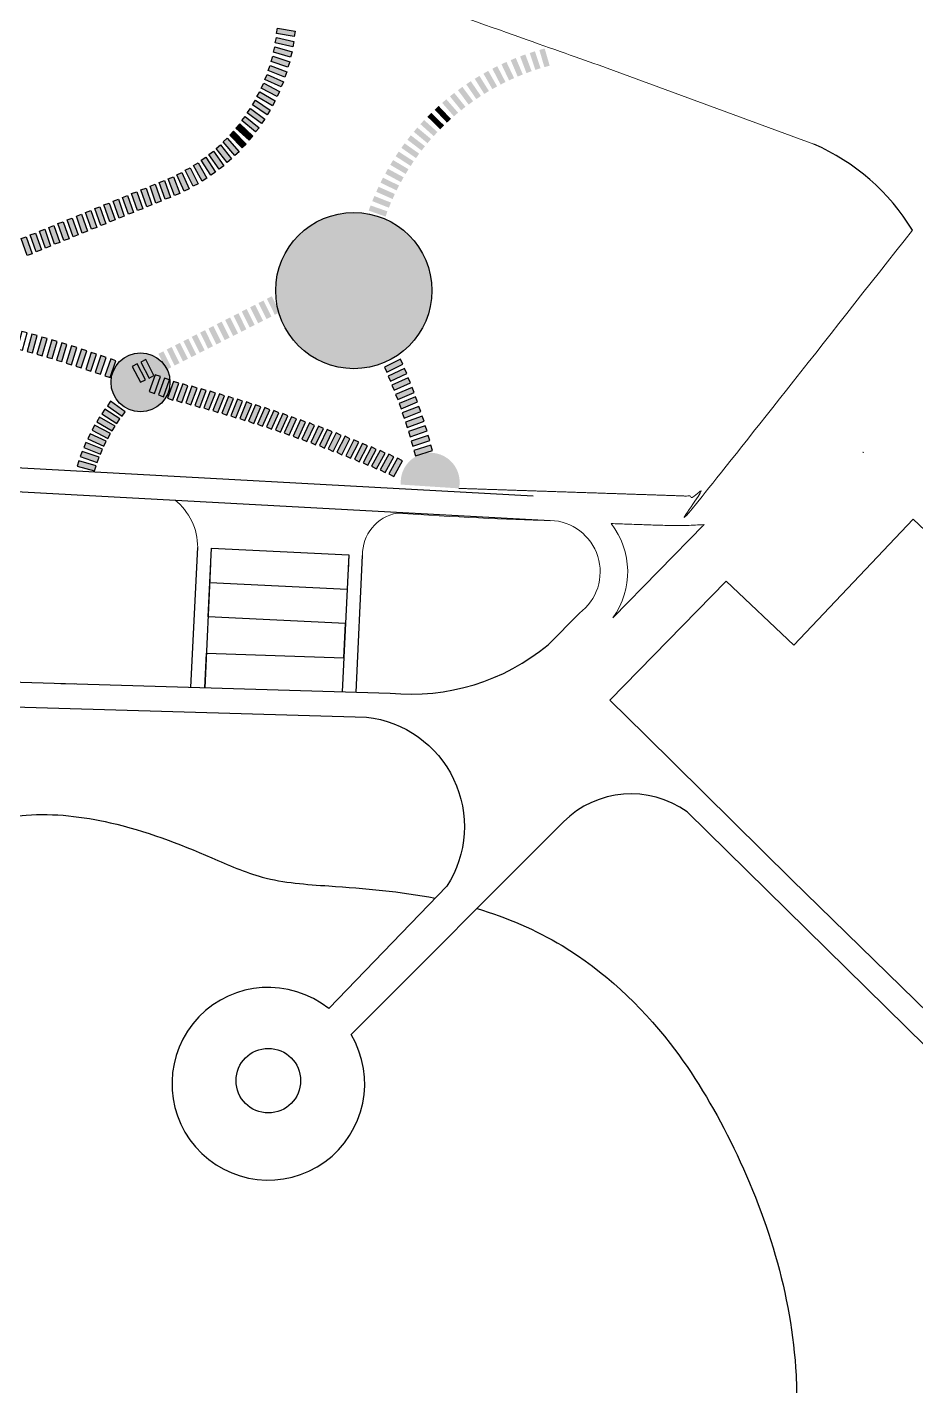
# Model space of a CAD drawing. Header units: millimetres. Extents: x 90409 to 691707, y 23091 to 490317.
# Drawn here: x 230597 to 295169, y 237520 to 336219 of the extents above; entities that cross this region are included whole.
import ezdxf

# ---------------------------------------------------------------- set-up
doc = ezdxf.new("R2010")
doc.units = ezdxf.units.MM
doc.layers.add('ГАЗОН+ТРАТУАР', color=7, linetype='Continuous', lineweight=0)
for name, color, linetype in [('дома', 253, 'Continuous'), ('дороги', 9, 'Continuous'), ('озеро', 253, 'Continuous')]:
    doc.layers.add(name, color=color, linetype=linetype)
doc.layers.add('дорожки', color=252, linetype='Continuous', transparency=0.5)
doc.layers.add('пантон', color=34, linetype='Continuous', transparency=0.2)

# ---------------------------------------------------------------- blocks, each defined once
blk = doc.blocks.new('*U5')
at = {"layer": 'дорожки', "transparency": 33554559}
blk.add_lwpolyline([(400, 4), (0, 0), (11, -1300), (411, -1296)], close=True, dxfattribs=at)
blk = doc.blocks.new('*U6')
at = {"layer": 'дорожки', "color": 0, "linetype": 'ByBlock', "lineweight": -2, "transparency": 16777216}
for p, rotation in [((218591, 314589), 178.9521404017), ((219332, 314572), 178.3460723350755), ((220072, 314538), 176.0471901132295), ((220810, 314481), 175.0555061297709), ((221547, 314411), 174.1030223802936), ((222284, 314329), 173.1866216529818), ((223018, 314235), 172.304372637283), ((223752, 314130), 171.4540791674523), ((224483, 314015), 170.6337763811744), ((225213, 313889), 169.8417486071689), ((225942, 313754), 169.0760828027418), ((226668, 313609), 168.3352574489057), ((227392, 313454), 167.617659980657), ((228115, 313291), 166.9217323042583), ((228835, 313119), 166.2461773477738), ((229554, 312939), 165.5895354334098), ((230270, 312751), 164.9505249306946), ((230984, 312554), 164.3368398636865), ((231697, 312351), 163.7582407753209), ((232407, 312140), 163.2161431126345), ((233115, 311923), 162.7117889366101), ((233821, 311700), 162.2463260975899), ((234526, 311472), 161.8208685756879), ((235229, 311238), 161.4362389618407), ((235930, 311000), 161.093355059717), ((236630, 310758), 160.79305096966)]:
    blk.add_blockref('*U5', p, dxfattribs=dict(at, rotation=rotation))

msp = doc.modelspace()

# ---------------------------------------------------------------- hatches: boundary and pattern name
at = {"layer": 'дорожки', "transparency": 33554559}
h = msp.add_hatch(color=254, dxfattribs=at)
h.dxf.hatch_style = 1
h.paths.add_polyline_path([(250070, 335930), (250003, 335536), (248722, 335755), (248789, 336149)])
h = msp.add_hatch(color=254, dxfattribs=at)
h.dxf.hatch_style = 1
h.paths.add_polyline_path([(249846, 334432), (249738, 334047), (248487, 334398), (248595, 334783)])
h = msp.add_hatch(color=254, dxfattribs=at)
h.dxf.hatch_style = 1
h.paths.add_polyline_path([(249978, 335178), (249890, 334788), (248622, 335073), (248710, 335463)])
h = msp.add_hatch(color=254, dxfattribs=at)
h.dxf.hatch_style = 1
h.paths.add_polyline_path([(268199, 334672), (267815, 334560), (268179, 333312), (268563, 333424)])
h = msp.add_hatch(color=254, dxfattribs=at)
h.dxf.hatch_style = 1
h.paths.add_polyline_path([(249676, 333694), (249548, 333315), (248316, 333731), (248444, 334110)])
h = msp.add_hatch(color=254, dxfattribs=at)
h.dxf.hatch_style = 1
h.paths.add_polyline_path([(265421, 333695), (265060, 333524), (265616, 332349), (265977, 332520)])
h = msp.add_hatch(color=254, dxfattribs=at)
h.dxf.hatch_style = 1
h.paths.add_polyline_path([(266101, 333980), (265733, 333823), (266242, 332627), (266610, 332784)])
h = msp.add_hatch(color=254, dxfattribs=at)
h.dxf.hatch_style = 1
h.paths.add_polyline_path([(266791, 334238), (266417, 334096), (266878, 332881), (267252, 333023)])
h = msp.add_hatch(color=254, dxfattribs=at)
h.dxf.hatch_style = 1
h.paths.add_polyline_path([(267491, 334469), (267112, 334342), (267525, 333109), (267904, 333236)])
h = msp.add_hatch(color=254, dxfattribs=at)
h.dxf.hatch_style = 1
h.paths.add_polyline_path([(249221, 332249), (249054, 331885), (247873, 332427), (248040, 332791)])
h = msp.add_hatch(color=254, dxfattribs=at)
h.dxf.hatch_style = 1
h.paths.add_polyline_path([(249467, 332965), (249320, 332594), (248112, 333073), (248259, 333445)])
h = msp.add_hatch(color=254, dxfattribs=at)
h.dxf.hatch_style = 1
h.paths.add_polyline_path([(263458, 332681), (263119, 332468), (263810, 331367), (264149, 331580)])
h = msp.add_hatch(color=254, dxfattribs=at)
h.dxf.hatch_style = 1
h.paths.add_polyline_path([(264099, 333045), (263752, 332846), (264399, 331718), (264746, 331917)])
h = msp.add_hatch(color=254, dxfattribs=at)
h.dxf.hatch_style = 1
h.paths.add_polyline_path([(264754, 333383), (264399, 333198), (265001, 332045), (265356, 332231)])
h = msp.add_hatch(color=254, dxfattribs=at)
h.dxf.hatch_style = 1
h.paths.add_polyline_path([(248938, 331546), (248752, 331192), (247601, 331795), (247786, 332149)])
h = msp.add_hatch(color=254, dxfattribs=at)
h.dxf.hatch_style = 1
h.paths.add_polyline_path([(262222, 331879), (261901, 331641), (262677, 330597), (262998, 330836)])
h = msp.add_hatch(color=254, dxfattribs=at)
h.dxf.hatch_style = 1
h.paths.add_polyline_path([(262832, 332292), (262502, 332067), (263236, 330994), (263566, 331220)])
h = msp.add_hatch(color=254, dxfattribs=at)
h.dxf.hatch_style = 1
h.paths.add_polyline_path([(248263, 330190), (248042, 329857), (246959, 330577), (247181, 330910)])
h = msp.add_hatch(color=254, dxfattribs=at)
h.dxf.hatch_style = 1
h.paths.add_polyline_path([(248618, 330860), (248414, 330515), (247296, 331178), (247499, 331522)])
h = msp.add_hatch(color=254, dxfattribs=at)
h.dxf.hatch_style = 1
h.paths.add_polyline_path([(261053, 330982), (260751, 330719), (261607, 329740), (261908, 330004)])
h = msp.add_hatch(color=254, dxfattribs=at)
h.dxf.hatch_style = 1
h.paths.add_polyline_path([(261628, 331442), (261317, 331191), (262134, 330180), (262445, 330431)])
h = msp.add_hatch(color=254, dxfattribs=at)
h.dxf.hatch_style = 1
h.paths.add_polyline_path([(247451, 328912), (247196, 328604), (246194, 329432), (246449, 329740)])
h = msp.add_hatch(color=254, dxfattribs=at)
h.dxf.hatch_style = 1
h.paths.add_polyline_path([(247874, 329540), (247635, 329219), (246592, 329994), (246830, 330316)])
h = msp.add_hatch(color=254, dxfattribs=at)
h.dxf.hatch_style = 1
h.paths.add_polyline_path([(259958, 329996), (259679, 329709), (260609, 328802), (260888, 329088)])
h = msp.add_hatch(color=254, dxfattribs=at)
h.dxf.hatch_style = 1
h.paths.add_polyline_path([(260496, 330500), (260205, 330225), (261099, 329281), (261389, 329556)])
h = msp.add_hatch(color=254, dxfattribs=at)
h.dxf.hatch_style = 1
h.paths.add_polyline_path([(246996, 328306), (246725, 328012), (245768, 328891), (246039, 329186)])
h = msp.add_hatch(color=254, dxfattribs=at)
h.dxf.hatch_style = 1
h.paths.add_polyline_path([(258945, 328926), (258689, 328618), (259688, 327787), (259944, 328094)])
h = msp.add_hatch(color=254, dxfattribs=at)
h.dxf.hatch_style = 1
h.paths.add_polyline_path([(259441, 329471), (259173, 329174), (260139, 328303), (260406, 328600)])
h = msp.add_hatch(color=254, dxfattribs=at)
h.dxf.hatch_style = 1
h.paths.add_polyline_path([(245994, 327170), (245694, 326905), (244834, 327880), (245134, 328145)])
h = msp.add_hatch(color=254, dxfattribs=at)
h.dxf.hatch_style = 1
h.paths.add_polyline_path([(246510, 327725), (246224, 327445), (245314, 328373), (245600, 328653)])
h = msp.add_hatch(color=254, dxfattribs=at)
h.dxf.hatch_style = 1
h.paths.add_polyline_path([(258019, 327779), (257788, 327453), (258850, 326703), (259081, 327029)])
h = msp.add_hatch(color=254, dxfattribs=at)
h.dxf.hatch_style = 1
h.paths.add_polyline_path([(258471, 328362), (258227, 328044), (259259, 327253), (259502, 327570)])
h = msp.add_hatch(color=254, dxfattribs=at)
h.dxf.hatch_style = 1
h.paths.add_polyline_path([(244283, 325677), (243946, 325462), (243248, 326559), (243586, 326773)])
h = msp.add_hatch(color=254, dxfattribs=at)
h.dxf.hatch_style = 1
h.paths.add_polyline_path([(244879, 326144), (244554, 325912), (243800, 326971), (244125, 327203)])
h = msp.add_hatch(color=254, dxfattribs=at)
h.dxf.hatch_style = 1
h.paths.add_polyline_path([(245450, 326643), (245137, 326394), (244329, 327412), (244642, 327661)])
h = msp.add_hatch(color=254, dxfattribs=at)
h.dxf.hatch_style = 1
h.paths.add_polyline_path([(257591, 327179), (257373, 326844), (258464, 326136), (258682, 326472)])
h = msp.add_hatch(color=254, dxfattribs=at)
h.dxf.hatch_style = 1
h.paths.add_polyline_path([(243022, 324837), (242664, 324659), (242085, 325823), (242443, 326001)])
h = msp.add_hatch(color=254, dxfattribs=at)
h.dxf.hatch_style = 1
h.paths.add_polyline_path([(243664, 325241), (243316, 325044), (242676, 326176), (243024, 326372)])
h = msp.add_hatch(color=254, dxfattribs=at)
h.dxf.hatch_style = 1
h.paths.add_polyline_path([(256808, 325931), (256617, 325580), (257760, 324961), (257951, 325312)])
h = msp.add_hatch(color=254, dxfattribs=at)
h.dxf.hatch_style = 1
h.paths.add_polyline_path([(257187, 326563), (256983, 326219), (258101, 325555), (258305, 325899)])
h = msp.add_hatch(color=254, dxfattribs=at)
h.dxf.hatch_style = 1
h.paths.add_polyline_path([(240334, 323576), (239957, 323443), (239525, 324670), (239902, 324803)])
h = msp.add_hatch(color=254, dxfattribs=at)
h.dxf.hatch_style = 1
h.paths.add_polyline_path([(241003, 323849), (240626, 323716), (240194, 324942), (240571, 325075)])
h = msp.add_hatch(color=254, dxfattribs=at)
h.dxf.hatch_style = 1
h.paths.add_polyline_path([(241681, 324134), (241306, 323994), (240851, 325212), (241226, 325352)])
h = msp.add_hatch(color=254, dxfattribs=at)
h.dxf.hatch_style = 1
h.paths.add_polyline_path([(242361, 324468), (241994, 324309), (241476, 325501), (241843, 325661)])
h = msp.add_hatch(color=254, dxfattribs=at)
h.dxf.hatch_style = 1
h.paths.add_polyline_path([(256454, 325285), (256277, 324926), (257444, 324353), (257620, 324712)])
h = msp.add_hatch(color=254, dxfattribs=at)
h.dxf.hatch_style = 1
h.paths.add_polyline_path([(238326, 322760), (237949, 322627), (237517, 323853), (237894, 323986)])
h = msp.add_hatch(color=254, dxfattribs=at)
h.dxf.hatch_style = 1
h.paths.add_polyline_path([(238996, 323032), (238618, 322899), (238186, 324125), (238563, 324258)])
h = msp.add_hatch(color=254, dxfattribs=at)
h.dxf.hatch_style = 1
h.paths.add_polyline_path([(239665, 323304), (239288, 323171), (238855, 324397), (239233, 324530)])
h = msp.add_hatch(color=254, dxfattribs=at)
h.dxf.hatch_style = 1
h.paths.add_polyline_path([(255824, 323953), (255676, 323581), (256884, 323102), (257032, 323474)])
h = msp.add_hatch(color=254, dxfattribs=at)
h.dxf.hatch_style = 1
h.paths.add_polyline_path([(256125, 324625), (255963, 324260), (257152, 323733), (257314, 324098)])
h = msp.add_hatch(color=254, dxfattribs=at)
h.dxf.hatch_style = 1
h.paths.add_polyline_path([(235649, 321671), (235272, 321538), (234840, 322764), (235217, 322897)])
h = msp.add_hatch(color=254, dxfattribs=at)
h.dxf.hatch_style = 1
h.paths.add_polyline_path([(236318, 321943), (235941, 321810), (235509, 323036), (235886, 323169)])
h = msp.add_hatch(color=254, dxfattribs=at)
h.dxf.hatch_style = 1
h.paths.add_polyline_path([(236988, 322215), (236610, 322082), (236178, 323308), (236555, 323441)])
h = msp.add_hatch(color=254, dxfattribs=at)
h.dxf.hatch_style = 1
h.paths.add_polyline_path([(237657, 322487), (237280, 322354), (236847, 323580), (237225, 323713)])
at = {"layer": 'дорожки', "transparency": 33554687}
h = msp.add_hatch(color=254, dxfattribs=at)
h.dxf.hatch_style = 1
edge = h.paths.add_edge_path()
edge.add_arc((254330, 317082), 5674, 0, 360)
at = {"layer": 'дорожки', "transparency": 33554559}
h = msp.add_hatch(color=254, dxfattribs=at)
h.dxf.hatch_style = 1
h.paths.add_polyline_path([(255548, 323269), (255416, 322892), (256642, 322461), (256775, 322838)])
h = msp.add_hatch(color=254, dxfattribs=at)
h.dxf.hatch_style = 1
h.paths.add_polyline_path([(232972, 320581), (232595, 320448), (232162, 321674), (232540, 321807)])
h = msp.add_hatch(color=254, dxfattribs=at)
h.dxf.hatch_style = 1
h.paths.add_polyline_path([(233641, 320854), (233264, 320721), (232832, 321947), (233209, 322080)])
h = msp.add_hatch(color=254, dxfattribs=at)
h.dxf.hatch_style = 1
h.paths.add_polyline_path([(234310, 321126), (233933, 320993), (233501, 322219), (233878, 322352)])
h = msp.add_hatch(color=254, dxfattribs=at)
h.dxf.hatch_style = 1
h.paths.add_polyline_path([(234980, 321398), (234602, 321265), (234170, 322491), (234547, 322624)])
h = msp.add_hatch(color=254, dxfattribs=at)
h.dxf.hatch_style = 1
h.paths.add_polyline_path([(255080, 321872), (254978, 321486), (256234, 321153), (256337, 321539)])
h = msp.add_hatch(color=254, dxfattribs=at)
h.dxf.hatch_style = 1
h.paths.add_polyline_path([(255301, 322575), (255183, 322193), (256425, 321811), (256543, 322193)])
h = msp.add_hatch(color=254, dxfattribs=at)
h.dxf.hatch_style = 1
h.paths.add_polyline_path([(230964, 319765), (230587, 319632), (230154, 320858), (230532, 320991)])
h = msp.add_hatch(color=254, dxfattribs=at)
h.dxf.hatch_style = 1
h.paths.add_polyline_path([(231633, 320037), (231256, 319904), (230824, 321130), (231201, 321263)])
h = msp.add_hatch(color=254, dxfattribs=at)
h.dxf.hatch_style = 1
h.paths.add_polyline_path([(232302, 320309), (231925, 320176), (231493, 321402), (231870, 321535)])
h = msp.add_hatch(color=254, dxfattribs=at)
h.dxf.hatch_style = 1
h.paths.add_polyline_path([(254888, 321161), (254801, 320770), (256070, 320487), (256157, 320878)])
h = msp.add_hatch(color=254, dxfattribs=at)
h.dxf.hatch_style = 1
h.paths.add_polyline_path([(254734, 320008), (254806, 320402), (256085, 320166), (256012, 319773)])
h = msp.add_hatch(color=254, dxfattribs=at)
h.dxf.hatch_style = 1
h.paths.add_polyline_path([(254551, 318509), (254592, 318907), (255885, 318774), (255845, 318376)])
h = msp.add_hatch(color=254, dxfattribs=at)
h.dxf.hatch_style = 1
h.paths.add_polyline_path([(254628, 319260), (254684, 319656), (255971, 319472), (255915, 319076)])
h = msp.add_hatch(color=254, dxfattribs=at)
h.dxf.hatch_style = 1
h.paths.add_polyline_path([(254505, 317755), (254530, 318154), (255827, 318073), (255803, 317674)])
h = msp.add_hatch(color=254, dxfattribs=at)
h.dxf.hatch_style = 1
h.paths.add_polyline_path([(254489, 316999), (254498, 317399), (255798, 317370), (255789, 316970)])
h = msp.add_hatch(color=254, dxfattribs=at)
h.dxf.hatch_style = 1
h.paths.add_polyline_path([(247159, 316052), (246800, 315874), (247379, 314710), (247737, 314888)])
h = msp.add_hatch(color=254, dxfattribs=at)
h.dxf.hatch_style = 1
h.paths.add_polyline_path([(247765, 316360), (247407, 316182), (247985, 315018), (248343, 315196)])
h = msp.add_hatch(color=254, dxfattribs=at)
h.dxf.hatch_style = 1
h.paths.add_polyline_path([(248371, 316667), (248013, 316489), (248591, 315325), (248950, 315503)])
h = msp.add_hatch(color=254, dxfattribs=at)
h.dxf.hatch_style = 1
h.paths.add_polyline_path([(254503, 316244), (254496, 316644), (255796, 316667), (255803, 316267)])
h = msp.add_hatch(color=254, dxfattribs=at)
h.dxf.hatch_style = 1
h.paths.add_polyline_path([(254547, 315490), (254524, 315889), (255822, 315964), (255845, 315565)])
h = msp.add_hatch(color=254, dxfattribs=at)
h.dxf.hatch_style = 1
h.paths.add_polyline_path([(245340, 315130), (244981, 314952), (245560, 313788), (245918, 313966)])
h = msp.add_hatch(color=254, dxfattribs=at)
h.dxf.hatch_style = 1
h.paths.add_polyline_path([(245946, 315438), (245588, 315260), (246166, 314095), (246524, 314273)])
h = msp.add_hatch(color=254, dxfattribs=at)
h.dxf.hatch_style = 1
h.paths.add_polyline_path([(246552, 315745), (246194, 315567), (246772, 314403), (247131, 314581)])
h = msp.add_hatch(color=254, dxfattribs=at)
h.dxf.hatch_style = 1
h.paths.add_polyline_path([(254621, 314738), (254582, 315136), (255876, 315263), (255915, 314864)])
h = msp.add_hatch(color=254, dxfattribs=at)
h.dxf.hatch_style = 1
h.paths.add_polyline_path([(230598, 312659), (230984, 312554), (231324, 313809), (230938, 313914)])
h = msp.add_hatch(color=254, dxfattribs=at)
h.dxf.hatch_style = 1
h.paths.add_polyline_path([(242914, 313901), (242556, 313723), (243134, 312559), (243493, 312737)])
h = msp.add_hatch(color=254, dxfattribs=at)
h.dxf.hatch_style = 1
h.paths.add_polyline_path([(243521, 314208), (243162, 314030), (243741, 312866), (244099, 313044)])
h = msp.add_hatch(color=254, dxfattribs=at)
h.dxf.hatch_style = 1
h.paths.add_polyline_path([(244127, 314516), (243769, 314338), (244347, 313173), (244705, 313351)])
h = msp.add_hatch(color=254, dxfattribs=at)
h.dxf.hatch_style = 1
h.paths.add_polyline_path([(244733, 314823), (244375, 314645), (244953, 313481), (245312, 313659)])
h = msp.add_hatch(color=254, dxfattribs=at)
h.dxf.hatch_style = 1
h.paths.add_polyline_path([(254725, 313990), (254671, 314386), (255958, 314564), (256013, 314168)])
h = msp.add_hatch(color=254, dxfattribs=at)
h.dxf.hatch_style = 1
h.paths.add_polyline_path([(254859, 313246), (254789, 313640), (256068, 313869), (256139, 313475)])
h = msp.add_hatch(color=254, dxfattribs=at)
h.dxf.hatch_style = 1
h.paths.add_polyline_path([(231312, 312459), (231697, 312351), (232049, 313602), (231664, 313711)])
h = msp.add_hatch(color=254, dxfattribs=at)
h.dxf.hatch_style = 1
h.paths.add_polyline_path([(232023, 312252), (232407, 312140), (232771, 313388), (232387, 313500)])
h = msp.add_hatch(color=254, dxfattribs=at)
h.dxf.hatch_style = 1
h.paths.add_polyline_path([(232732, 312039), (233115, 311923), (233490, 313168), (233107, 313283)])
h = msp.add_hatch(color=254, dxfattribs=at)
h.dxf.hatch_style = 1
h.paths.add_polyline_path([(233439, 311819), (233821, 311700), (234207, 312942), (233825, 313060)])
h = msp.add_hatch(color=254, dxfattribs=at)
h.dxf.hatch_style = 1
h.paths.add_polyline_path([(241095, 312979), (240737, 312801), (241315, 311636), (241673, 311814)])
h = msp.add_hatch(color=254, dxfattribs=at)
h.dxf.hatch_style = 1
h.paths.add_polyline_path([(241701, 313286), (241343, 313108), (241922, 311944), (242280, 312122)])
h = msp.add_hatch(color=254, dxfattribs=at)
h.dxf.hatch_style = 1
h.paths.add_polyline_path([(242308, 313593), (241950, 313415), (242528, 312251), (242886, 312429)])
h = msp.add_hatch(color=254, dxfattribs=at)
h.dxf.hatch_style = 1
h.paths.add_polyline_path([(255023, 312509), (254937, 312899), (256206, 313179), (256292, 312789)])
h = msp.add_hatch(color=254, dxfattribs=at)
h.dxf.hatch_style = 1
h.paths.add_polyline_path([(234145, 311593), (234526, 311472), (234921, 312710), (234539, 312832)])
h = msp.add_hatch(color=254, dxfattribs=at)
h.dxf.hatch_style = 1
h.paths.add_polyline_path([(234849, 311362), (235229, 311238), (235632, 312474), (235252, 312598)])
h = msp.add_hatch(color=254, dxfattribs=at)
h.dxf.hatch_style = 1
h.paths.add_polyline_path([(235551, 311126), (235930, 311000), (236341, 312234), (235961, 312360)])
h = msp.add_hatch(color=254, dxfattribs=at)
h.dxf.hatch_style = 1
h.paths.add_polyline_path([(236252, 310889), (236632, 310763), (237042, 311996), (236663, 312122)])
at = {"layer": 'дорожки', "transparency": 33554687}
h = msp.add_hatch(color=254, dxfattribs=at)
h.dxf.hatch_style = 1
edge = h.paths.add_edge_path()
edge.add_arc((238833, 310424), 2142, 0, 360)
at = {"layer": 'дорожки', "transparency": 33554559}
h = msp.add_hatch(color=254, dxfattribs=at)
h.dxf.hatch_style = 1
h.paths.add_polyline_path([(239214, 312069), (238859, 311886), (239456, 310731), (239811, 310915)])
h = msp.add_hatch(color=254, dxfattribs=at)
h.dxf.hatch_style = 1
h.paths.add_polyline_path([(240489, 312671), (240131, 312493), (240709, 311329), (241067, 311507)])
h = msp.add_hatch(color=254, dxfattribs=at)
h.dxf.hatch_style = 1
h.paths.add_polyline_path([(255215, 311778), (255114, 312165), (256371, 312495), (256473, 312109)])
h = msp.add_hatch(color=254, dxfattribs=at)
h.dxf.hatch_style = 1
h.paths.add_polyline_path([(256552, 311522), (256728, 311162), (257896, 311732), (257721, 312092)])
h = msp.add_hatch(color=254, dxfattribs=at)
h.dxf.hatch_style = 1
h.paths.add_polyline_path([(238581, 311761), (238227, 311574), (238833, 310424), (239187, 310611)])
h = msp.add_hatch(color=254, dxfattribs=at)
h.dxf.hatch_style = 1
h.paths.add_polyline_path([(256835, 310866), (257004, 310503), (258182, 311054), (258012, 311416)])
h = msp.add_hatch(color=254, dxfattribs=at)
h.dxf.hatch_style = 1
h.paths.add_polyline_path([(240947, 310592), (240570, 310726), (240134, 309502), (240511, 309368)])
h = msp.add_hatch(color=254, dxfattribs=at)
h.dxf.hatch_style = 1
h.paths.add_polyline_path([(241615, 310348), (241238, 310482), (240801, 309258), (241178, 309123)])
h = msp.add_hatch(color=254, dxfattribs=at)
h.dxf.hatch_style = 1
h.paths.add_polyline_path([(242281, 310175), (241906, 310312), (241460, 309090), (241836, 308953)])
h = msp.add_hatch(color=254, dxfattribs=at)
h.dxf.hatch_style = 1
h.paths.add_polyline_path([(242947, 309997), (242572, 310137), (242118, 308918), (242493, 308779)])
h = msp.add_hatch(color=254, dxfattribs=at)
h.dxf.hatch_style = 1
h.paths.add_polyline_path([(243611, 309816), (243237, 309957), (242775, 308742), (243149, 308600)])
h = msp.add_hatch(color=254, dxfattribs=at)
h.dxf.hatch_style = 1
h.paths.add_polyline_path([(257106, 310205), (257269, 309839), (258456, 310370), (258293, 310735)])
h = msp.add_hatch(color=254, dxfattribs=at)
h.dxf.hatch_style = 1
h.paths.add_polyline_path([(257366, 309539), (257524, 309171), (258719, 309682), (258562, 310050)])
h = msp.add_hatch(color=254, dxfattribs=at)
h.dxf.hatch_style = 1
h.paths.add_polyline_path([(236663, 309041), (236431, 308715), (237489, 307961), (237722, 308286)])
h = msp.add_hatch(color=254, dxfattribs=at)
h.dxf.hatch_style = 1
h.paths.add_polyline_path([(244273, 309629), (243900, 309774), (243431, 308561), (243804, 308417)])
h = msp.add_hatch(color=254, dxfattribs=at)
h.dxf.hatch_style = 1
h.paths.add_polyline_path([(244935, 309439), (244563, 309586), (244086, 308376), (244458, 308230)])
h = msp.add_hatch(color=254, dxfattribs=at)
h.dxf.hatch_style = 1
h.paths.add_polyline_path([(245595, 309244), (245224, 309393), (244739, 308187), (245110, 308038)])
h = msp.add_hatch(color=254, dxfattribs=at)
h.dxf.hatch_style = 1
h.paths.add_polyline_path([(246254, 309045), (245884, 309196), (245391, 307994), (245761, 307842)])
h = msp.add_hatch(color=254, dxfattribs=at)
h.dxf.hatch_style = 1
h.paths.add_polyline_path([(246912, 308841), (246543, 308995), (246042, 307796), (246411, 307641)])
h = msp.add_hatch(color=254, dxfattribs=at)
h.dxf.hatch_style = 1
h.paths.add_polyline_path([(257616, 308869), (257767, 308499), (258970, 308990), (258819, 309360)])
h = msp.add_hatch(color=254, dxfattribs=at)
h.dxf.hatch_style = 1
h.paths.add_polyline_path([(236246, 308479), (236030, 308142), (237123, 307439), (237340, 307775)])
h = msp.add_hatch(color=254, dxfattribs=at)
h.dxf.hatch_style = 1
h.paths.add_polyline_path([(247568, 308633), (247200, 308790), (246691, 307593), (247059, 307437)])
h = msp.add_hatch(color=254, dxfattribs=at)
h.dxf.hatch_style = 1
h.paths.add_polyline_path([(248223, 308421), (247856, 308580), (247339, 307387), (247706, 307228)])
h = msp.add_hatch(color=254, dxfattribs=at)
h.dxf.hatch_style = 1
h.paths.add_polyline_path([(248877, 308204), (248511, 308366), (247986, 307176), (248352, 307015)])
h = msp.add_hatch(color=254, dxfattribs=at)
h.dxf.hatch_style = 1
h.paths.add_polyline_path([(249529, 307983), (249164, 308147), (248631, 306961), (248996, 306797)])
h = msp.add_hatch(color=254, dxfattribs=at)
h.dxf.hatch_style = 1
h.paths.add_polyline_path([(257854, 308196), (257999, 307823), (259210, 308294), (259066, 308666)])
h = msp.add_hatch(color=254, dxfattribs=at)
h.dxf.hatch_style = 1
h.paths.add_polyline_path([(258081, 307518), (258219, 307143), (259439, 307593), (259300, 307969)])
h = msp.add_hatch(color=254, dxfattribs=at)
h.dxf.hatch_style = 1
h.paths.add_polyline_path([(235495, 307297), (235312, 306941), (236468, 306346), (236651, 306701)])
h = msp.add_hatch(color=254, dxfattribs=at)
h.dxf.hatch_style = 1
h.paths.add_polyline_path([(235857, 307897), (235657, 307550), (236782, 306900), (236982, 307246)])
h = msp.add_hatch(color=254, dxfattribs=at)
h.dxf.hatch_style = 1
h.paths.add_polyline_path([(250179, 307758), (249816, 307924), (249275, 306742), (249639, 306576)])
h = msp.add_hatch(color=254, dxfattribs=at)
h.dxf.hatch_style = 1
h.paths.add_polyline_path([(250829, 307528), (250466, 307697), (249918, 306518), (250280, 306350)])
h = msp.add_hatch(color=254, dxfattribs=at)
h.dxf.hatch_style = 1
h.paths.add_polyline_path([(251476, 307294), (251115, 307466), (250558, 306290), (250920, 306119)])
h = msp.add_hatch(color=254, dxfattribs=at)
h.dxf.hatch_style = 1
h.paths.add_polyline_path([(252122, 307056), (251762, 307230), (251198, 306058), (251558, 305885)])
h = msp.add_hatch(color=254, dxfattribs=at)
h.dxf.hatch_style = 1
h.paths.add_polyline_path([(252767, 306814), (252407, 306990), (251836, 305822), (252195, 305646)])
h = msp.add_hatch(color=254, dxfattribs=at)
h.dxf.hatch_style = 1
h.paths.add_polyline_path([(258296, 306837), (258428, 306459), (259655, 306889), (259523, 307267)])
h = msp.add_hatch(color=254, dxfattribs=at)
h.dxf.hatch_style = 1
h.paths.add_polyline_path([(234861, 306049), (234712, 305677), (235920, 305195), (236068, 305566)])
h = msp.add_hatch(color=254, dxfattribs=at)
h.dxf.hatch_style = 1
h.paths.add_polyline_path([(235163, 306680), (234997, 306317), (236180, 305777), (236346, 306141)])
h = msp.add_hatch(color=254, dxfattribs=at)
h.dxf.hatch_style = 1
h.paths.add_polyline_path([(253409, 306567), (253051, 306746), (252472, 305582), (252830, 305403)])
h = msp.add_hatch(color=254, dxfattribs=at)
h.dxf.hatch_style = 1
h.paths.add_polyline_path([(254050, 306316), (253694, 306497), (253107, 305337), (253463, 305156)])
h = msp.add_hatch(color=254, dxfattribs=at)
h.dxf.hatch_style = 1
h.paths.add_polyline_path([(254690, 306061), (254334, 306244), (253740, 305088), (254095, 304905)])
h = msp.add_hatch(color=254, dxfattribs=at)
h.dxf.hatch_style = 1
h.paths.add_polyline_path([(255328, 305802), (254973, 305987), (254371, 304835), (254725, 304650)])
h = msp.add_hatch(color=254, dxfattribs=at)
h.dxf.hatch_style = 1
h.paths.add_polyline_path([(258500, 306152), (258626, 305772), (259860, 306182), (259734, 306562)])
h = msp.add_hatch(color=254, dxfattribs=at)
h.dxf.hatch_style = 1
h.paths.add_polyline_path([(234589, 305403), (234459, 305025), (235687, 304601), (235818, 304979)])
h = msp.add_hatch(color=254, dxfattribs=at)
h.dxf.hatch_style = 1
h.paths.add_polyline_path([(255964, 305538), (255611, 305726), (255001, 304578), (255354, 304390)])
h = msp.add_hatch(color=254, dxfattribs=at)
h.dxf.hatch_style = 1
h.paths.add_polyline_path([(256598, 305271), (256246, 305461), (255629, 304317), (255981, 304127)])
h = msp.add_hatch(color=254, dxfattribs=at)
h.dxf.hatch_style = 1
h.paths.add_polyline_path([(257231, 304999), (256880, 305191), (256255, 304051), (256606, 303859)])
at = {"layer": 'дорожки', "transparency": 33554687}
h = msp.add_hatch(color=254, dxfattribs=at)
h.dxf.hatch_style = 1
edge = h.paths.add_edge_path()
edge.add_spline(control_points=[(257747, 302991), (259040, 302905), (260438, 302813), (261960, 302714)], knot_values=[70635.129434, 70635.129434, 70635.129434, 70635.129434, 72845.562318, 72845.562318, 72845.562318, 72845.562318], degree=3, periodic=0)
edge.add_spline(control_points=[(261960, 302714), (261965, 302714), (261970, 302713), (261975, 302713)], knot_values=[0, 0, 0, 0, 15.680935, 15.680935, 15.680935, 15.680935], degree=3, periodic=0)
edge.add_arc((259882, 303163), 2142, 347.87349, 544.61606)
at = {"layer": 'дорожки', "transparency": 33554559}
h = msp.add_hatch(color=254, dxfattribs=at)
h.dxf.hatch_style = 1
h.paths.add_polyline_path([(258693, 305464), (258813, 305082), (260053, 305471), (259933, 305853)])
h = msp.add_hatch(color=254, dxfattribs=at)
h.dxf.hatch_style = 1
h.paths.add_polyline_path([(234345, 304704), (234241, 304318), (235495, 303978), (235600, 304364)])
h = msp.add_hatch(color=254, dxfattribs=at)
h.dxf.hatch_style = 1
h.paths.add_polyline_path([(257861, 304723), (257512, 304917), (256879, 303781), (257229, 303587)])

# ---------------------------------------------------------------- linework, layer by layer
at = {"transparency": 33554559}
for p, q in [((242497, 288267), (242987, 298419)), ((243865, 295874), (243985, 298371)), ((243985, 298371), (253972, 297890)), ((243930, 297227), (243497, 288237)), ((253972, 297890), (253492, 287940)), ((254492, 287911), (254971, 297842)), ((243745, 293377), (243865, 295874)), ((243865, 295874), (253852, 295393)), ((243865, 295874), (253852, 295393)), ((253731, 292896), (243745, 293377)), ((243617, 290734), (253611, 290399))]:
    msp.add_line(p, q, dxfattribs=at)
at = {"color": 250}
for points in [[(312106, 248969), (330049, 266972), (318386, 278597), (322552, 283486), (311620, 292801), (307817, 288337), (294974, 300487), (286305, 291324), (281396, 295969), (272944, 287329)], [(279795, 300093), (273163, 293313)], [(272944, 287329), (275518, 284799), (286127, 274309), (286127, 274309), (312106, 248969)]]:
    msp.add_lwpolyline(points, dxfattribs=at)
at = {"layer": 'ГАЗОН+ТРАТУАР', "transparency": 33554559}
msp.add_line((272746, 333247), (287757, 327719), dxfattribs=at)
for centre, radius, start, end in [((238615, 298448), 4372, 359.62293, 51.53651), ((257998, 297930), 3029, 99.49834, 181.66207), ((268489, 296649), 3743, 306.75333, 88.18522), ((268489, 296649), 5743, 324.48154, 37.6702)]:
    msp.add_arc(centre, radius, start, end, dxfattribs=at)
at = {"layer": 'ГАЗОН+ТРАТУАР'}
msp.add_open_spline([(213041, 333330), (219693, 336461), (228026, 340099), (237165, 343463), (239097, 344209), (241472, 345165), (244214, 345229), (245381, 344088), (245924, 343677), (251190, 340627)], degree=3, knots=[106736.631051, 106736.631051, 106736.631051, 106736.631051, 133028.354001, 134158.678179, 135961.822497, 139223.682695, 141974.031432, 143374.402725, 143998.997221, 143998.997221, 143998.997221, 143998.997221], dxfattribs=at)
msp.add_open_spline([(256915, 338840), (265791, 335709), (269263, 334465), (272746, 333247)], degree=3, dxfattribs=at)
at = {"layer": 'ГАЗОН+ТРАТУАР', "transparency": 33554559}
msp.add_rational_spline([(261960, 302714), (267943, 302514), (273927, 302313), (279910, 302113), (284017, 301787), (287984, 302899), (291323, 305311), (295351, 309805), (296663, 315697), (294923, 321476)], [1, 1, 1, 1, 0.959050064285, 0.959050064285, 1, 0.914655596609, 0.914655596609, 1], degree=3, knots=[0, 0, 0, 0, 17960.883712, 17960.883712, 17960.883712, 17961.58835, 17961.58835, 17961.58835, 17962.611464, 17962.611464, 17962.611464, 17962.611464], dxfattribs=at)
msp.add_open_spline([(257498, 300917), (261628, 300641), (265387, 300444), (268607, 300390)], degree=3, dxfattribs=at)
msp.add_open_spline([(273034, 300159), (273403, 300144), (273771, 300131), (274267, 300113), (274394, 300109), (274776, 300095), (275031, 300087), (275372, 300076), (275459, 300073), (275717, 300065), (275889, 300059), (276079, 300053), (276097, 300053), (276129, 300052), (276143, 300051), (276171, 300050), (276185, 300050), (276227, 300049), (276255, 300048), (276339, 300045), (276395, 300044), (276565, 300039), (276678, 300036), (276981, 300028), (277172, 300024), (277557, 300019), (277752, 300017), (278145, 300018), (278343, 300021), (278744, 300030), (278947, 300038), (279356, 300059), (279562, 300073), (279779, 300091), (279787, 300092), (279795, 300093)], degree=3, knots=[89169.232148, 89169.232148, 89169.232148, 89169.232148, 90271.647735, 90271.647735, 90653.066787, 90653.066787, 91415.904891, 91415.904891, 91673.580785, 91673.580785, 92188.932574, 92188.932574, 92242.39904, 92242.39904, 92284.112691, 92284.112691, 92325.826342, 92325.826342, 92409.253643, 92409.253643, 92576.108246, 92576.108246, 92909.817452, 92909.817452, 93461.065678, 93461.065678, 94012.313903, 94012.313903, 94563.562129, 94563.562129, 95114.810354, 95114.810354, 95666.05858, 95666.05858, 95688.310978, 95688.310978, 95688.310978, 95688.310978], dxfattribs=at)
at = {"layer": 'дома', "transparency": 33554559}
for p, q in [((253972, 297890), (253917, 296746)), ((253611, 290399), (253731, 292896)), ((243497, 288237), (243617, 290734)), ((233053, 288547), (234053, 288517))]:
    msp.add_line(p, q, dxfattribs=at)
msp.add_arc((281613, 313434), 15550, 31.14117, 66.72738, dxfattribs=at)
at = {"layer": 'дороги', "color": 250}
msp.add_arc((294936, 301893), 4973, 136.00705, 136.58725, dxfattribs=at)
at = {"layer": 'дорожки', "transparency": 33554559}
for p, q in [((209073, 305346), (267362, 302180)), ((210318, 303556), (268607, 300390)), ((210318, 303556), (268607, 300390))]:
    msp.add_line(p, q, dxfattribs=at)
for points in [[(250070, 335930), (250003, 335536), (248722, 335755), (248789, 336149)], [(249846, 334432), (249738, 334047), (248487, 334398), (248595, 334783)], [(249978, 335178), (249890, 334788), (248622, 335073), (248710, 335463)], [(249676, 333694), (249548, 333315), (248316, 333731), (248444, 334110)], [(249221, 332249), (249054, 331885), (247873, 332427), (248040, 332791)], [(249467, 332965), (249320, 332594), (248112, 333073), (248259, 333445)], [(248938, 331546), (248752, 331192), (247601, 331795), (247786, 332149)], [(248263, 330190), (248042, 329857), (246959, 330577), (247181, 330910)], [(248618, 330860), (248414, 330515), (247296, 331178), (247499, 331522)], [(247451, 328912), (247196, 328604), (246194, 329432), (246449, 329740)], [(247874, 329540), (247635, 329219), (246592, 329994), (246830, 330316)], [(246996, 328306), (246725, 328012), (245768, 328891), (246039, 329186)], [(245994, 327170), (245694, 326905), (244834, 327880), (245134, 328145)], [(246510, 327725), (246224, 327445), (245314, 328373), (245600, 328653)], [(244283, 325677), (243946, 325462), (243248, 326559), (243586, 326773)], [(244879, 326144), (244554, 325912), (243800, 326971), (244125, 327203)], [(245450, 326643), (245137, 326394), (244329, 327412), (244642, 327661)], [(243022, 324837), (242664, 324659), (242085, 325823), (242443, 326001)], [(243664, 325241), (243316, 325044), (242676, 326176), (243024, 326372)], [(240334, 323576), (239957, 323443), (239525, 324670), (239902, 324803)], [(241003, 323849), (240626, 323716), (240194, 324942), (240571, 325075)], [(241681, 324134), (241306, 323994), (240851, 325212), (241226, 325352)], [(242361, 324468), (241994, 324309), (241476, 325501), (241843, 325661)], [(238326, 322760), (237949, 322627), (237517, 323853), (237894, 323986)], [(238996, 323032), (238618, 322899), (238186, 324125), (238563, 324258)], [(239665, 323304), (239288, 323171), (238855, 324397), (239233, 324530)], [(235649, 321671), (235272, 321538), (234840, 322764), (235217, 322897)], [(236318, 321943), (235941, 321810), (235509, 323036), (235886, 323169)], [(236988, 322215), (236610, 322082), (236178, 323308), (236555, 323441)], [(237657, 322487), (237280, 322354), (236847, 323580), (237225, 323713)], [(232972, 320581), (232595, 320448), (232162, 321674), (232540, 321807)], [(233641, 320854), (233264, 320721), (232832, 321947), (233209, 322080)], [(234310, 321126), (233933, 320993), (233501, 322219), (233878, 322352)], [(234980, 321398), (234602, 321265), (234170, 322491), (234547, 322624)], [(230964, 319765), (230587, 319632), (230154, 320858), (230532, 320991)], [(231633, 320037), (231256, 319904), (230824, 321130), (231201, 321263)], [(232302, 320309), (231925, 320176), (231493, 321402), (231870, 321535)], [(239214, 312069), (238859, 311886), (239456, 310731), (239811, 310915)], [(256552, 311522), (256728, 311162), (257896, 311732), (257721, 312092)], [(238581, 311761), (238227, 311574), (238833, 310424), (239187, 310611)], [(240279, 310836), (239902, 310970), (239467, 309745), (239844, 309611)], [(256835, 310866), (257004, 310503), (258182, 311054), (258012, 311416)], [(240947, 310592), (240570, 310726), (240134, 309502), (240511, 309368)], [(241615, 310348), (241238, 310482), (240801, 309258), (241178, 309123)], [(242281, 310175), (241906, 310312), (241460, 309090), (241836, 308953)], [(242947, 309997), (242572, 310137), (242118, 308918), (242493, 308779)], [(243611, 309816), (243237, 309957), (242775, 308742), (243149, 308600)], [(257106, 310205), (257269, 309839), (258456, 310370), (258293, 310735)], [(257366, 309539), (257524, 309171), (258719, 309682), (258562, 310050)], [(236663, 309041), (236431, 308715), (237489, 307961), (237722, 308286)], [(244273, 309629), (243900, 309774), (243431, 308561), (243804, 308417)], [(244935, 309439), (244563, 309586), (244086, 308376), (244458, 308230)], [(245595, 309244), (245224, 309393), (244739, 308187), (245110, 308038)], [(246254, 309045), (245884, 309196), (245391, 307994), (245761, 307842)], [(246912, 308841), (246543, 308995), (246042, 307796), (246411, 307641)], [(257616, 308869), (257767, 308499), (258970, 308990), (258819, 309360)], [(236246, 308479), (236030, 308142), (237123, 307439), (237340, 307775)], [(247568, 308633), (247200, 308790), (246691, 307593), (247059, 307437)], [(248223, 308421), (247856, 308580), (247339, 307387), (247706, 307228)], [(248877, 308204), (248511, 308366), (247986, 307176), (248352, 307015)], [(249529, 307983), (249164, 308147), (248631, 306961), (248996, 306797)], [(257854, 308196), (257999, 307823), (259210, 308294), (259066, 308666)], [(258081, 307518), (258219, 307143), (259439, 307593), (259300, 307969)], [(235495, 307297), (235312, 306941), (236468, 306346), (236651, 306701)], [(235857, 307897), (235657, 307550), (236782, 306900), (236982, 307246)], [(250179, 307758), (249816, 307924), (249275, 306742), (249639, 306576)], [(250829, 307528), (250466, 307697), (249918, 306518), (250280, 306350)], [(251476, 307294), (251115, 307466), (250558, 306290), (250920, 306119)], [(252122, 307056), (251762, 307230), (251198, 306058), (251558, 305885)], [(252767, 306814), (252407, 306990), (251836, 305822), (252195, 305646)], [(258296, 306837), (258428, 306459), (259655, 306889), (259523, 307267)], [(234861, 306049), (234712, 305677), (235920, 305195), (236068, 305566)], [(235163, 306680), (234997, 306317), (236180, 305777), (236346, 306141)], [(253409, 306567), (253051, 306746), (252472, 305582), (252830, 305403)], [(254050, 306316), (253694, 306497), (253107, 305337), (253463, 305156)], [(254690, 306061), (254334, 306244), (253740, 305088), (254095, 304905)], [(255328, 305802), (254973, 305987), (254371, 304835), (254725, 304650)], [(258500, 306152), (258626, 305772), (259860, 306182), (259734, 306562)], [(234589, 305403), (234459, 305025), (235687, 304601), (235818, 304979)], [(255964, 305538), (255611, 305726), (255001, 304578), (255354, 304390)], [(256598, 305271), (256246, 305461), (255629, 304317), (255981, 304127)], [(257231, 304999), (256880, 305191), (256255, 304051), (256606, 303859)], [(258693, 305464), (258813, 305082), (260053, 305471), (259933, 305853)], [(234345, 304704), (234241, 304318), (235495, 303978), (235600, 304364)], [(257861, 304723), (257512, 304917), (256879, 303781), (257229, 303587)]]:
    msp.add_lwpolyline(points, close=True, dxfattribs=at)
for centre, radius in [((254330, 317082), 5674), ((238833, 310424), 2142)]:
    msp.add_circle(centre, radius, dxfattribs=at)
at = {"layer": 'озеро'}
for points, knots in [([(209697, 239067), (208111, 242535), (204933, 249483), (200115, 259233), (201045, 268783), (204620, 275174), (209537, 277982), (214781, 277361), (220130, 276367), (225720, 278187), (231046, 279299), (237268, 278582), (242827, 276438), (247919, 274143), (253507, 273777), (257708, 273445), (260253, 272944)], [0, 0, 0, 0, 11498.23616, 23040.216358, 31801.80266, 39110.662974, 44353.961299, 47508.32174, 54713.229087, 60368.102708, 64841.155225, 70983.647238, 78780.143978, 82711.926295, 87601.134829, 95379.736227, 95379.736227, 95379.736227, 95379.736227]), ([(263288, 272192), (265445, 271543), (270828, 269255), (277217, 263225), (283463, 252745), (287671, 239363), (285109, 223721), (280411, 208783), (263890, 197874), (243470, 206158), (228418, 217624), (216569, 228814), (211790, 235945), (209697, 239067)], [98496.287296, 98496.287296, 98496.287296, 98496.287296, 105216.318293, 115800.064762, 124146.950746, 141798.283941, 156292.364533, 171154.762978, 187791.471941, 208554.395282, 231237.578942, 245685.068478, 256940.810209, 256940.810209, 256940.810209, 256940.810209])]:
    msp.add_open_spline(points, degree=3, knots=knots, dxfattribs=at)
at = {"layer": 'пантон'}
for p, q in [((269559, 278485), (254138, 263043)), ((309734, 248536), (278542, 279218))]:
    msp.add_line(p, q, dxfattribs=at)
at = {"layer": 'пантон', "color": 0}
for points in [[(191833, 283528), (200080, 288549, -0.159022), (204072, 289406), (256978, 287837, 0.201149), (268445, 291359), (270728, 293650)], [(186683, 267839, 0.632788), (192087, 281433), (200346, 286402, -0.14558), (204731, 287569), (255253, 286103, -0.555307), (261096, 273816), (252505, 264923)]]:
    msp.add_lwpolyline(points, format="xyb", dxfattribs=at)
at = {"layer": 'пантон'}
msp.add_circle((248121, 259690), 2346, dxfattribs=at)
for centre, radius, start, end in [((274482, 273562), 6962, 54.32855, 134.99762), ((248121, 259465), 7001, 51.22486, 30.7352)]:
    msp.add_arc(centre, radius, start, end, dxfattribs=at)

# ---------------------------------------------------------------- block references
at = {"layer": 'дорожки', "transparency": 33554559}
msp.add_blockref('*U6', (0, 0), dxfattribs=at)

doc.saveas('drawing.dxf')
